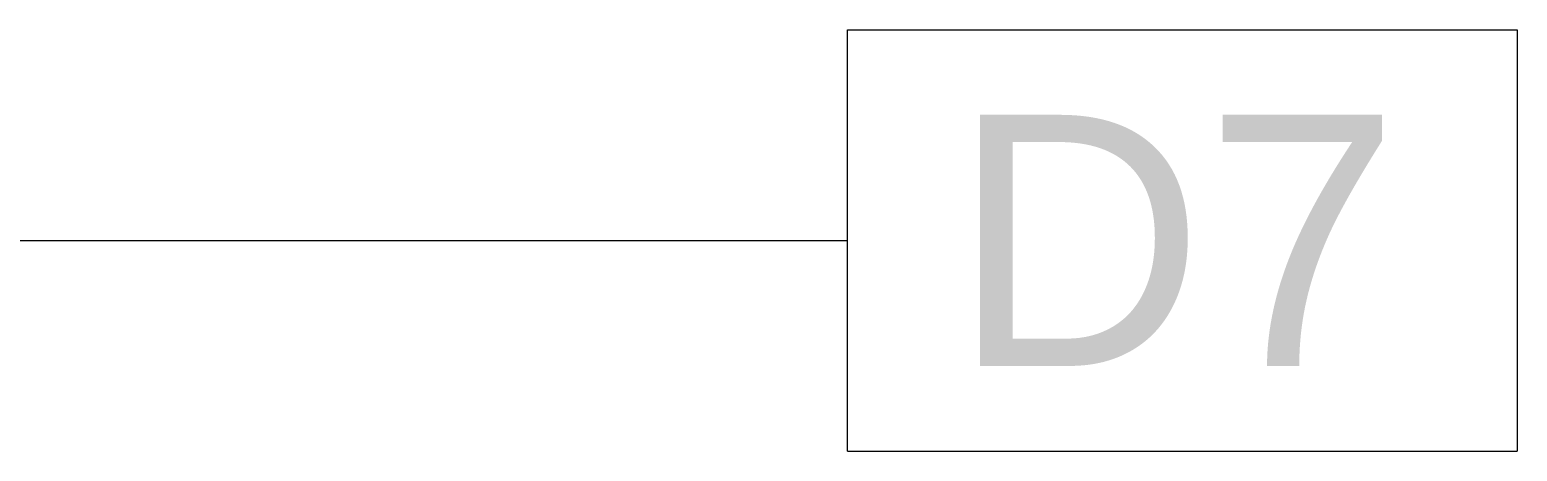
# Model space of a CAD drawing. Header units: inches. Extents: x -1176 to 1551, y -3558 to 978.
# Drawn here: x -1000.06 to -973.41, y 618.5 to 626.06 of the extents above; entities that cross this region are included whole.
import ezdxf

# ---------------------------------------------------------------- set-up
doc = ezdxf.new("R2010")
doc.units = ezdxf.units.IN
doc.header["$MEASUREMENT"] = 0
doc.layers.add('A-ANNO-KEYN', color=231, linetype='Continuous', lineweight=9)
doc.styles.add('Arial', font='arial.ttf', dxfattribs={"height": 4.5})

# ---------------------------------------------------------------- blocks, each defined once
blk = doc.blocks.new('Keynote Tag - Keynote Number - Boxed-135510-1st Floor Demo')
at = {"layer": 'A-ANNO-KEYN'}
for p, q in [((-0.125, -0.07924), (-0.125, 0.07812)), ((-0.125, 0.07812), (0.125, 0.07812)), ((0.125, 0.07812), (0.125, -0.07924)), ((-0.125, -0.07924), (0.125, -0.07924))]:
    blk.add_line(p, q, dxfattribs=at)

msp = doc.modelspace()

# ---------------------------------------------------------------- linework, layer by layer
at = {"layer": 'A-ANNO-KEYN'}
msp.add_line((-1006.68, 622.28), (-985.41, 622.28), dxfattribs=at)

# ---------------------------------------------------------------- block references
at = {"layer": 'A-ANNO-KEYN', "xscale": 47.99999999999997, "yscale": 47.99999999999997, "zscale": 47.99999999999997}
msp.add_blockref('Keynote Tag - Keynote Number - Boxed-135510-1st Floor Demo', (-979.41, 622.307), dxfattribs=at)

# ---------------------------------------------------------------- texts
at = {"layer": 'A-ANNO-KEYN', "insert": (-983.553, 624.533), "char_height": 4.5, "width": 9.8475, "attachment_point": 1, "style": 'Arial'}
msp.add_mtext('D7', dxfattribs=at)

doc.saveas('drawing.dxf')
